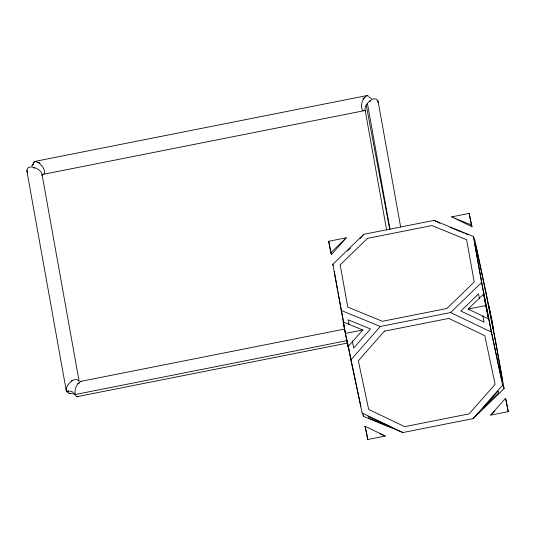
<?xml version="1.0" encoding="UTF-8"?>
<svg xmlns="http://www.w3.org/2000/svg" width="535" height="535" viewBox="0 0 535 535"><rect width="100%" height="100%" fill="white"/><g stroke="black" fill="none" stroke-linecap="round" stroke-linejoin="round"><path stroke-width="0.8" d="M33.725 162.894L34.641 161.47L367.344 95.498L368.842 96.447M33.999 161.985L32.568 165.068L33.317 164.218L31.739 165.75M71.489 381.308L71.55 381.161A7.169 2.588 -82.5 0 1 72.232 380.104M378.165 102.767C376.8 92.689 363.379 104.144 365.137 110.143L386.611 229.916M370.668 100.292L370.594 100.399A7.169 2.588 -82.5 0 0 369.986 101.804M331.506 254.533L346.252 237.794L328.691 241.278L330.757 252.794L331.506 254.533L331.178 252.975M359.988 238.65L363.265 234.932M348.031 346.693L362.77 329.955L343.149 321.916L348.031 346.693L343.149 321.916M473.314 236.457L474.819 239.934L486.094 292.966L495.858 342.52L504.117 388.604L473.127 418.604L402.882 432.534L363.626 416.464L362.121 412.987L350.846 359.948L380.332 326.47L450.584 312.54L481.574 282.534L473.314 236.457L434.059 220.38L363.813 234.31L332.817 264.317L344.761 329.078M473.127 418.604L502.612 385.126L491.344 332.095L481.574 282.534M490.689 415.127L505.435 398.381L506.184 400.12L508.25 411.642L490.689 415.127L494.862 411.087M330.757 252.794L346.252 237.794M347.496 250.915L350.425 248.079M468.145 309.056L483.64 294.056L488.522 318.833L468.145 309.056L485.706 305.572L483.64 294.056M43.041 174.263L44.632 173.668C45.228 168.304 39.998 161.978 34.641 161.47M77.742 383.869L77.896 383.762A7.169 4.875 -48.8 0 1 79.461 383.06M364.409 97.731L364.248 97.798A7.169 4.875 -48.8 0 0 362.763 98.841M367.344 95.498C362.449 97.865 359.774 105.93 362.67 110.605L364.489 110.518M344.694 329.032L80.885 381.348C75.99 383.715 73.315 391.774 76.211 396.448L77.053 396.669L347.483 343.049M77.053 396.669L78.03 396.368M369.264 97.631L370.2 97.444M43.997 174.183L363.512 110.825M451.62 216.896L469.182 213.418L472.004 226.673L451.62 216.896L471.248 224.934L472.004 226.673M345.209 333.432L362.77 329.955M346.754 340.681L74.198 394.723L73.616 392.924L75.134 394.542M367.759 439.502L385.32 436.018L364.937 426.241L367.759 439.502L365.967 429.518M78.745 380.8C72.579 374.801 59.418 392.911 70.52 393.292M38.045 162.446L38.219 162.446A7.169 4.768 27.7 0 1 39.978 162.847M66.307 390.924L69.262 391.145L66.414 391.54L26.75 170.277M69.002 393.372L72.867 393.8M80.885 381.348L81.728 381.562M370.467 98.019L371.531 98.373M450.162 227.388L452.476 228.331M454.021 228.967L460.187 231.488M461.732 232.123L464.046 233.073M465.584 233.701L467.898 234.651M341.083 310.394L380.332 326.47M380.037 433.858L385.32 436.018M434.059 220.38L439.991 223.222M450.584 312.54L491.344 332.095M362.121 412.987L402.882 432.534M33.11 167.228L33.21 167.301A7.169 2.387 60.3 0 1 34.273 168.371M502.612 385.126L504.117 388.604M332.817 264.317L333.419 265.708M364.937 426.241L365.693 427.98M365.137 110.143L365.652 111.367M79.113 381.214L42.004 174.223C41.315 168.164 24.59 162.459 27.412 172.317M485.706 305.572L488.522 318.833M505.435 398.381L508.25 411.642M328.691 241.278L330.844 251.417M360.824 406.179L347.777 343.764M479.48 298.784L478.531 293.949L460.876 311.042L484.095 322.177L482.824 315.724M349.067 324.645L348.111 319.81L370.474 328.965L353.675 348.038L352.244 340.782M343.784 323.514L338.08 292.658M345.082 330.704L345.403 332.329M346.687 338.829L350.846 359.948M366.241 105.094L389.794 229.722M469.182 213.418L471.248 224.934M377.984 100.633L400.615 226.86M367.405 103.329L389.915 228.88M363.339 414.846L363.626 416.464M334.288 271.526L337.786 291.033M42.004 174.223L42.038 175.534M70.185 391.212A6.28 4.099 -12 0 1 73.141 392.429M384.371 331.198L358.336 360.757L368.675 409.395L404.661 426.656L469.088 413.883L495.122 384.324L484.784 335.679L448.798 318.419L384.371 331.198M498.045 391.159L483.005 408.238L498.814 392.937L498.045 391.159M367.552 238.342L340.186 264.832L347.763 307.09L382.418 321.288L446.845 308.508L474.211 282.019L466.634 239.76L431.972 225.563L367.552 238.342M391.406 427.425L369.043 418.27L368.18 416.29L391.406 427.425M476.11 246.735L474.786 243.666L482.356 285.931L490.983 329.68L501.322 378.319L502.653 381.388L495.076 339.13L486.449 295.38L476.11 246.735M491.725 319.482L488.91 306.227L493.792 331.004L491.725 319.482"/></g></svg>
